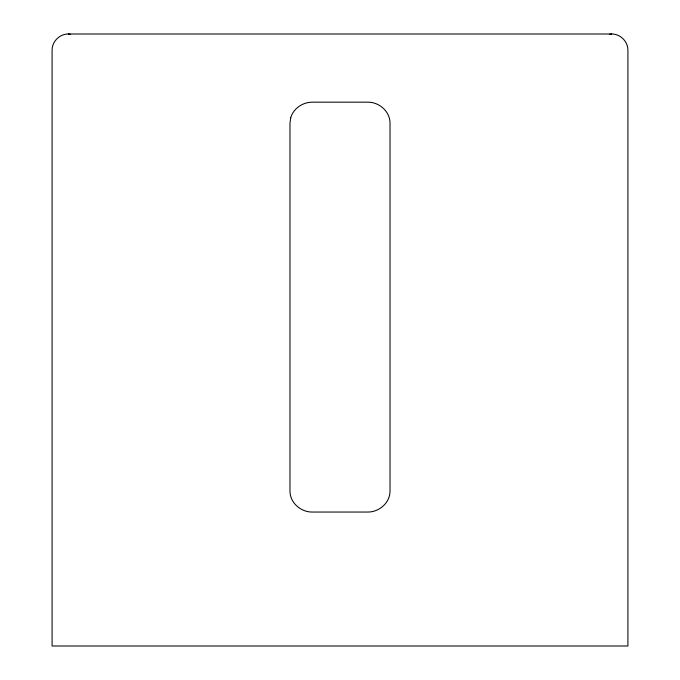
<?xml version="1.0" encoding="UTF-8"?>
<svg xmlns="http://www.w3.org/2000/svg" width="680" height="680" viewBox="0 0 680 680"><rect width="100%" height="100%" fill="white"/><g stroke="black" fill="none" stroke-linecap="round" stroke-linejoin="round"><path stroke-width="1.02" d="M68.263 34C59.61 33.949 52.037 41.514 52.088 50.175L52.088 646L627.912 646L627.912 50.175C627.963 41.514 620.389 33.949 611.736 34L68.263 34L70.355 34.272M609.645 34.272L611.736 34M290.734 117.666L289.977 123.08L289.977 491.104C289.986 502.792 300.806 512.159 312.214 512.04L367.786 512.04C379.194 512.159 390.014 502.792 390.023 491.104L390.023 123.08C390.005 111.393 379.185 102.042 367.786 102.17L312.214 102.17C302.694 102.212 293.488 108.409 290.734 117.666"/></g></svg>
